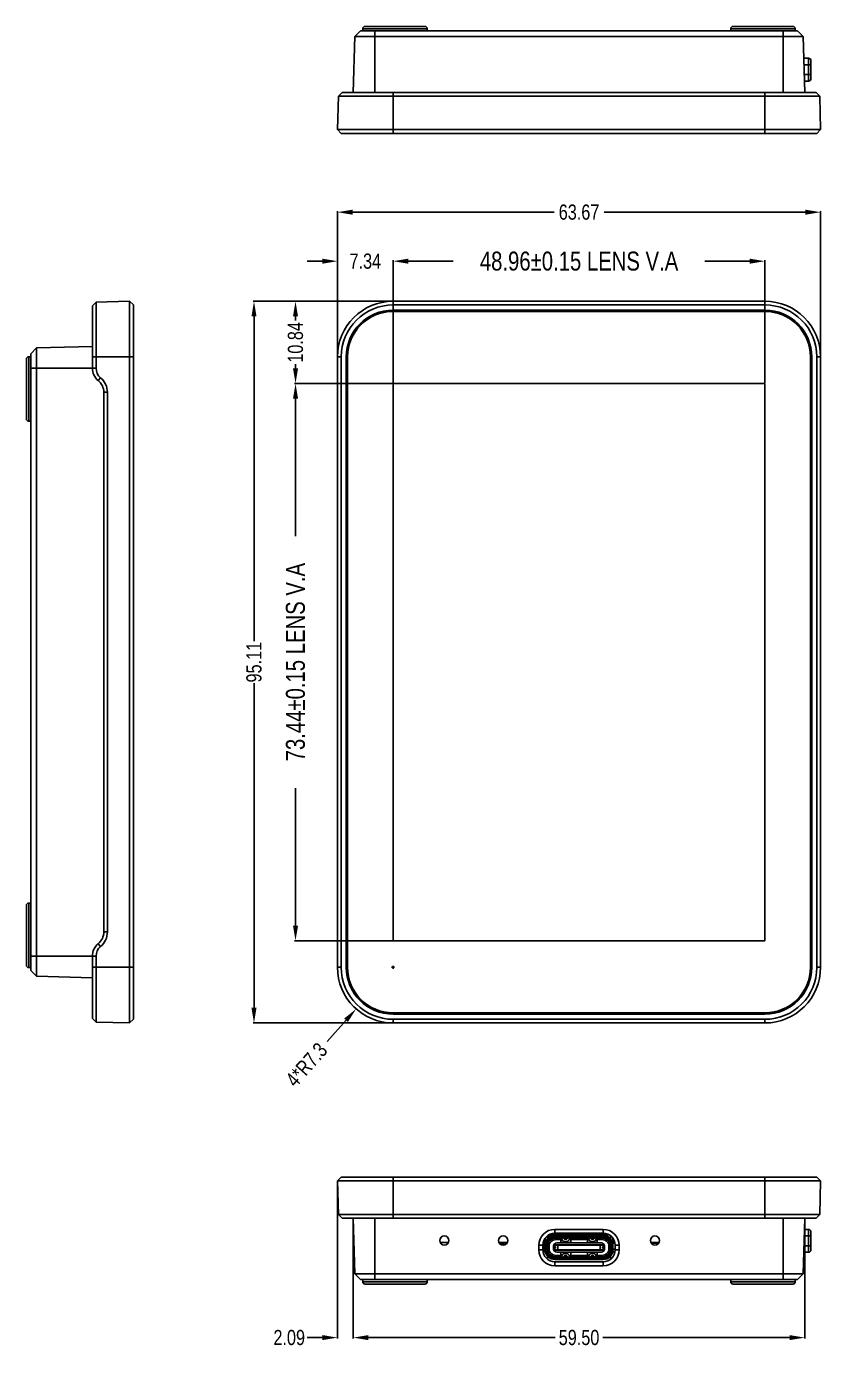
# Model space of a CAD drawing. Header units: inches. Extents: x -28 to 224, y -41 to 133.
# Drawn here: x -27.6 to 77.1, y -41.3 to 132.8 of the extents above; entities that cross this region are included whole.
import ezdxf

# ---------------------------------------------------------------- set-up
doc = ezdxf.new("R2010")
doc.units = ezdxf.units.IN
doc.header["$LTSCALE"] = 1.21
doc.header["$MEASUREMENT"] = 0
doc.header["$PDMODE"] = 3
doc.header["$PDSIZE"] = 0.3125
doc.layers.get('0').update_dxf_attribs({"linetype": 'CONTINUOUS'})
doc.layers.get('Defpoints').update_dxf_attribs({"linetype": 'CONTINUOUS'})
doc.layers.add('DIM', color=3, linetype='CONTINUOUS')
doc.styles.get("Standard").update_dxf_attribs({"font": 'txt', "width": 0.8})
doc.dimstyles.get("Standard").update_dxf_attribs({"dimtxt": 0.15625, "dimasz": 0.1875, "dimexe": 0.125, "dimexo": 0.0625, "dimgap": 0.09, "dimtad": 0, "dimtih": 1, "dimtoh": 1, "dimzin": 4, "dimdsep": 46, "dimtxsty": 'Standard', "dimblk": '_FILLED', "dimblk1": '_FILLED', "dimblk2": '_FILLED', "dimcen": 0.09, "dimazin": 1, "dimtp": 0.01, "dimtm": 0.01, "dimtfac": 1, "dimtofl": 0, "dimtmove": 0, "dimatfit": 3, "dimldrblk": '_FILLED', "dimfxl": 1, "dimtolj": 1, "dimtzin": 4, "dimarcsym": 0})

# ---------------------------------------------------------------- blocks, each defined once
blk = doc.blocks.new('_FILLED')
at = {"color": 0, "linetype": 'ByBlock'}
blk.add_solid([(0, 0), (-1, 0.167), (-1, -0.167)], dxfattribs=at)
blk = doc.blocks.new('*D2')
at = {"layer": 'Defpoints', "color": 0}
for p in [(69.76, 101.89), (20.8, 85.77), (69.76, 85.77)]:
    blk.add_point(p, dxfattribs=at)
at = {"layer": 'DIM', "color": 0, "lineweight": -2}
for p, q in [((20.8, 85.84), (20.8, 102.02)), ((22.8, 101.89), (28.69, 101.89)), ((67.76, 101.89), (61.87, 101.89)), ((69.76, 85.84), (69.76, 102.02))]:
    blk.add_line(p, q, dxfattribs=at)
at = {"layer": 'DIM', "color": 0, "lineweight": -2, "xscale": 2, "yscale": 2, "zscale": 2, "rotation": 180}
blk.add_blockref('_FILLED', (20.8, 101.89), dxfattribs=at)
at = {"layer": 'DIM', "color": 0, "lineweight": -2, "xscale": 2, "yscale": 2, "zscale": 2}
blk.add_blockref('_FILLED', (69.76, 101.89), dxfattribs=at)
at = {"layer": 'DIM', "color": 0, "insert": (45.28, 101.89), "char_height": 2.5, "attachment_point": 5}
blk.add_mtext('\\A1;48.96%%p0.15 LENS V.A', dxfattribs=at)
blk = doc.blocks.new('*D3')
at = {"layer": 'Defpoints', "color": 0}
for p in [(20.8, 85.77), (7.91, 12.33), (20.8, 12.33)]:
    blk.add_point(p, dxfattribs=at)
at = {"layer": 'DIM', "color": 0, "lineweight": -2}
for p, q in [((20.73, 85.77), (7.78, 85.77)), ((7.91, 83.77), (7.91, 65.64)), ((7.91, 14.33), (7.91, 32.46)), ((20.73, 12.33), (7.78, 12.33))]:
    blk.add_line(p, q, dxfattribs=at)
at = {"layer": 'DIM', "color": 0, "lineweight": -2, "xscale": 2, "yscale": 2, "zscale": 2}
for p, rotation in [((7.91, 85.77), 90), ((7.91, 12.33), 270)]:
    blk.add_blockref('_FILLED', p, dxfattribs=dict(at, rotation=rotation))
at = {"layer": 'DIM', "color": 0, "insert": (7.91, 49.05), "char_height": 2.5, "attachment_point": 5, "rotation": 90}
blk.add_mtext('\\A1;73.44%%p0.15 LENS V.A', dxfattribs=at)
blk = doc.blocks.new('*D4')
at = {"layer": 'Defpoints', "color": 0}
for p in [(77.11, 108.35), (13.44, 89.27), (77.11, 89.27)]:
    blk.add_point(p, dxfattribs=at)
at = {"layer": 'DIM', "color": 0, "lineweight": -2}
for p, q in [((13.44, 89.34), (13.44, 108.47)), ((15.44, 108.35), (41.99, 108.35)), ((75.11, 108.35), (48.57, 108.35)), ((77.11, 89.34), (77.11, 108.47))]:
    blk.add_line(p, q, dxfattribs=at)
at = {"layer": 'DIM', "color": 0, "lineweight": -2, "xscale": 2, "yscale": 2, "zscale": 2, "rotation": 180}
blk.add_blockref('_FILLED', (13.44, 108.35), dxfattribs=at)
at = {"layer": 'DIM', "color": 0, "lineweight": -2, "xscale": 2, "yscale": 2, "zscale": 2}
blk.add_blockref('_FILLED', (77.11, 108.35), dxfattribs=at)
at = {"layer": 'DIM', "color": 0, "insert": (45.28, 108.35), "char_height": 2, "attachment_point": 5}
blk.add_mtext('\\A1;63.67', dxfattribs=at)
blk = doc.blocks.new('*D5')
at = {"layer": 'Defpoints', "color": 0}
for p in [(20.8, 96.61), (2.44, 1.5), (20.8, 1.5)]:
    blk.add_point(p, dxfattribs=at)
at = {"layer": 'DIM', "color": 0, "lineweight": -2}
for p, q in [((20.73, 96.61), (2.31, 96.61)), ((2.44, 94.61), (2.44, 51.81)), ((2.44, 3.5), (2.44, 46.3)), ((20.73, 1.5), (2.31, 1.5))]:
    blk.add_line(p, q, dxfattribs=at)
at = {"layer": 'DIM', "color": 0, "lineweight": -2, "xscale": 2, "yscale": 2, "zscale": 2}
for p, rotation in [((2.44, 96.61), 90), ((2.44, 1.5), 270)]:
    blk.add_blockref('_FILLED', p, dxfattribs=dict(at, rotation=rotation))
at = {"layer": 'DIM', "color": 0, "insert": (2.44, 49.05), "char_height": 2, "attachment_point": 5, "rotation": 90}
blk.add_mtext('\\A1;95.11', dxfattribs=at)
blk = doc.blocks.new('*D6')
at = {"layer": 'Defpoints', "color": 0}
for p in [(13.44, 101.89), (13.44, 89.27), (20.78, 89.27)]:
    blk.add_point(p, dxfattribs=at)
at = {"layer": 'DIM', "color": 0, "lineweight": -2}
for p, q in [((11.44, 101.89), (9.44, 101.89)), ((13.44, 89.34), (13.44, 102.02)), ((20.78, 89.34), (20.78, 102.02)), ((22.78, 101.89), (24.78, 101.89))]:
    blk.add_line(p, q, dxfattribs=at)
at = {"layer": 'DIM', "color": 0, "lineweight": -2, "xscale": 2, "yscale": 2, "zscale": 2}
blk.add_blockref('_FILLED', (13.44, 101.89), dxfattribs=at)
at = {"layer": 'DIM', "color": 0, "lineweight": -2, "xscale": 2, "yscale": 2, "zscale": 2, "rotation": 180}
blk.add_blockref('_FILLED', (20.78, 101.89), dxfattribs=at)
at = {"layer": 'DIM', "color": 0, "insert": (17.11, 101.89), "char_height": 2, "attachment_point": 5}
blk.add_mtext('\\A1;7.34', dxfattribs=at)
blk = doc.blocks.new('*D7')
at = {"layer": 'Defpoints', "color": 0}
for p in [(7.91, 96.61), (11.52, 96.61), (14.08, 85.77)]:
    blk.add_point(p, dxfattribs=at)
at = {"layer": 'DIM', "color": 0, "lineweight": -2}
for p, q in [((11.46, 96.61), (7.78, 96.61)), ((7.91, 94.61), (7.91, 94.08)), ((7.91, 87.77), (7.91, 88.3)), ((14.01, 85.77), (7.78, 85.77))]:
    blk.add_line(p, q, dxfattribs=at)
at = {"layer": 'DIM', "color": 0, "lineweight": -2, "xscale": 2, "yscale": 2, "zscale": 2}
for p, rotation in [((7.91, 96.61), 90), ((7.91, 85.77), 270)]:
    blk.add_blockref('_FILLED', p, dxfattribs=dict(at, rotation=rotation))
at = {"layer": 'DIM', "color": 0, "insert": (7.91, 91.19), "char_height": 2, "attachment_point": 5, "rotation": 90}
blk.add_mtext('\\A1;10.84', dxfattribs=at)
blk = doc.blocks.new('*D8')
at = {"layer": 'Defpoints', "color": 0}
for p in [(20.78, 8.83), (15.9, 3.35)]:
    blk.add_point(p, dxfattribs=at)
at = {"layer": 'DIM', "color": 0, "lineweight": -2}
for p, q in [((20.58, 8.83), (20.97, 8.83)), ((20.78, 8.63), (20.78, 9.03)), ((12.07, -0.96), (14.57, 1.85))]:
    blk.add_line(p, q, dxfattribs=at)
at = {"layer": 'DIM', "color": 0, "lineweight": -2, "xscale": 2, "yscale": 2, "zscale": 2, "rotation": 48.3613037447365}
blk.add_blockref('_FILLED', (15.9, 3.35), dxfattribs=at)
at = {"layer": 'DIM', "color": 0, "insert": (9.35, -4.02), "char_height": 2, "attachment_point": 5, "rotation": 48.3613}
blk.add_mtext('\\A1;4*R7.3', dxfattribs=at)
blk = doc.blocks.new('*D18')
at = {"layer": 'Defpoints', "color": 0}
for p in [(15.53, -24.22), (75.03, -24.22), (75.03, -39.97)]:
    blk.add_point(p, dxfattribs=at)
at = {"layer": 'DIM', "color": 0, "lineweight": -2}
for p, q in [((15.53, -24.28), (15.53, -40.1)), ((75.03, -24.28), (75.03, -40.1)), ((17.53, -39.97), (42.12, -39.97)), ((73.03, -39.97), (48.43, -39.97))]:
    blk.add_line(p, q, dxfattribs=at)
at = {"layer": 'DIM', "color": 0, "lineweight": -2, "xscale": 2, "yscale": 2, "zscale": 2, "rotation": 180}
blk.add_blockref('_FILLED', (15.53, -39.97), dxfattribs=at)
at = {"layer": 'DIM', "color": 0, "lineweight": -2, "xscale": 2, "yscale": 2, "zscale": 2}
blk.add_blockref('_FILLED', (75.03, -39.97), dxfattribs=at)
at = {"layer": 'DIM', "color": 0, "insert": (45.28, -39.97), "char_height": 2, "attachment_point": 5}
blk.add_mtext('\\A1;59.50', dxfattribs=at)
blk = doc.blocks.new('*D22')
at = {"layer": 'Defpoints', "color": 0}
for p in [(13.44, -19.32), (15.53, -24.22), (13.44, -39.97)]:
    blk.add_point(p, dxfattribs=at)
at = {"layer": 'DIM', "color": 0, "lineweight": -2}
for p, q in [((13.44, -19.38), (13.44, -40.1)), ((15.53, -24.28), (15.53, -40.1)), ((11.44, -39.97), (9.44, -39.97)), ((17.53, -39.97), (19.53, -39.97))]:
    blk.add_line(p, q, dxfattribs=at)
at = {"layer": 'DIM', "color": 0, "lineweight": -2, "xscale": 2, "yscale": 2, "zscale": 2}
blk.add_blockref('_FILLED', (13.44, -39.97), dxfattribs=at)
at = {"layer": 'DIM', "color": 0, "lineweight": -2, "xscale": 2, "yscale": 2, "zscale": 2, "rotation": 180}
blk.add_blockref('_FILLED', (15.53, -39.97), dxfattribs=at)
at = {"layer": 'DIM', "color": 0, "insert": (7.08, -39.97), "char_height": 2, "attachment_point": 5}
blk.add_mtext('\\A1;2.09', dxfattribs=at)

msp = doc.modelspace()

# ---------------------------------------------------------------- linework, layer by layer
at = {"color": 7, "linetype": 'Continuous'}
for p, q in [((16.776, 132.233), (16.776, 132.533)), ((16.776, 132.533), (25.276, 132.533)), ((17.076, 132.833), (24.976, 132.833)), ((25.276, 132.233), (25.276, 132.533)), ((65.276, 132.533), (73.776, 132.533)), ((65.276, 132.233), (65.276, 132.533)), ((65.576, 132.833), (73.476, 132.833)), ((73.776, 132.233), (73.776, 132.533)), ((15.526, 124.133), (15.719, 131.483)), ((16.489, 132.233), (15.719, 131.483)), ((15.719, 131.483), (74.834, 131.483)), ((16.489, 132.233), (74.064, 132.233)), ((18.376, 132.233), (18.376, 124.133)), ((72.176, 124.133), (72.176, 132.233)), ((74.064, 132.233), (74.834, 131.483)), ((75.026, 124.133), (74.834, 131.483)), ((74.909, 128.633), (75.537, 128.633)), ((74.916, 128.333), (74.926, 128.333)), ((74.926, 127.952), (74.926, 128.333)), ((74.931, 127.783), (75.837, 127.783)), ((75.537, 128.633), (75.537, 125.633)), ((75.837, 128.333), (75.837, 125.933)), ((74.965, 126.483), (75.837, 126.483)), ((74.987, 125.633), (75.537, 125.633)), ((13.44, 119.233), (13.555, 123.659)), ((14.042, 124.133), (13.555, 123.659)), ((13.555, 123.659), (76.997, 123.659)), ((14.042, 124.133), (76.511, 124.133)), ((20.776, 118.733), (20.776, 124.133)), ((69.776, 118.733), (69.776, 124.133)), ((76.511, 124.133), (76.997, 123.659)), ((77.113, 119.233), (76.997, 123.659)), ((13.926, 118.733), (13.44, 119.233)), ((77.113, 119.233), (13.44, 119.233)), ((76.626, 118.733), (13.926, 118.733)), ((76.626, 118.733), (77.113, 119.233)), ((-18.855, 96.007), (-18.381, 96.494)), ((-18.855, 87.803), (-18.855, 96.007)), ((-18.381, 96.494), (-13.955, 96.61)), ((-18.381, 87.803), (-18.381, 96.494)), ((-13.955, 96.61), (-13.955, 1.496)), ((-13.455, 96.123), (-13.955, 96.61)), ((-13.455, 96.123), (-13.455, 1.983)), ((20.776, 96.123), (20.776, 96.61)), ((69.776, 96.61), (20.776, 96.61)), ((69.776, 96.123), (20.776, 96.123)), ((69.776, 96.123), (69.776, 96.61)), ((20.776, 95.423), (20.776, 95.447)), ((20.776, 95.447), (69.776, 95.447)), ((20.776, 95.423), (69.776, 95.423)), ((69.776, 95.273), (20.776, 95.273)), ((69.776, 95.423), (69.776, 95.447)), ((-26.206, 90.46), (-18.855, 90.653)), ((-27.555, 81.103), (-27.555, 89.003)), ((-27.255, 80.803), (-27.255, 89.303)), ((-26.955, 89.303), (-27.255, 89.303)), ((-26.955, 89.691), (-26.206, 90.46)), ((-26.955, 8.415), (-26.955, 89.691)), ((-26.206, 7.645), (-26.206, 90.46)), ((-18.855, 89.273), (-13.455, 89.273)), ((13.44, 89.273), (13.44, 8.833)), ((13.926, 89.273), (13.44, 89.273)), ((13.926, 89.273), (13.926, 8.833)), ((14.602, 8.833), (14.602, 89.273)), ((14.626, 89.273), (14.602, 89.273)), ((14.626, 8.833), (14.626, 89.273)), ((14.776, 89.273), (14.776, 8.833)), ((75.776, 8.833), (75.776, 89.273)), ((75.926, 89.273), (75.926, 8.833)), ((75.926, 89.273), (75.951, 89.273)), ((75.951, 89.273), (75.951, 8.833)), ((76.626, 8.833), (76.626, 89.273)), ((76.626, 89.273), (77.113, 89.273)), ((77.113, 8.833), (77.113, 89.273)), ((-26.955, 87.803), (-18.855, 87.803)), ((-18.855, 87.803), (-18.381, 87.803)), ((-18.081, 86.158), (-17.783, 86.533)), ((20.796, 12.333), (20.796, 85.773)), ((20.796, 85.773), (69.756, 85.773)), ((69.756, 85.773), (69.756, 12.333)), ((-17.355, 13.489), (-17.355, 84.616)), ((-17.355, 84.616), (-16.881, 84.616)), ((-16.881, 13.489), (-16.881, 84.616)), ((-26.955, 80.803), (-27.255, 80.803)), ((-27.555, 9.103), (-27.555, 17.003)), ((-27.255, 8.803), (-27.255, 17.303)), ((-26.955, 17.303), (-27.255, 17.303)), ((-17.355, 13.489), (-16.881, 13.489)), ((69.756, 12.333), (20.796, 12.333)), ((-18.081, 11.948), (-17.783, 11.573)), ((-26.955, 8.803), (-27.255, 8.803)), ((-26.955, 10.303), (-18.855, 10.303)), ((-18.855, 10.303), (-18.381, 10.303)), ((-18.855, 2.099), (-18.855, 10.303)), ((-18.855, 8.833), (-13.455, 8.833)), ((-18.381, 1.612), (-18.381, 10.303)), ((13.926, 8.833), (13.44, 8.833)), ((14.626, 8.833), (14.602, 8.833)), ((75.926, 8.833), (75.951, 8.833)), ((76.626, 8.833), (77.113, 8.833)), ((-26.955, 8.415), (-26.206, 7.645)), ((-18.855, 7.453), (-26.206, 7.645)), ((-18.855, 2.099), (-18.381, 1.612)), ((-13.455, 1.983), (-13.955, 1.496)), ((20.776, 2.833), (69.776, 2.833)), ((20.776, 2.683), (20.776, 2.658)), ((69.776, 2.683), (20.776, 2.683)), ((69.776, 2.658), (20.776, 2.658)), ((20.776, 1.983), (20.776, 1.496)), ((20.776, 1.983), (69.776, 1.983)), ((69.776, 2.683), (69.776, 2.658)), ((69.776, 1.983), (69.776, 1.496)), ((-13.955, 1.496), (-18.381, 1.612)), ((20.776, 1.496), (69.776, 1.496)), ((13.926, -18.82), (13.44, -19.32)), ((13.926, -18.82), (76.626, -18.82)), ((20.776, -24.22), (20.776, -18.82)), ((69.776, -24.22), (69.776, -18.82)), ((76.626, -18.82), (77.113, -19.32)), ((13.44, -19.32), (13.555, -23.746)), ((13.44, -19.32), (77.113, -19.32)), ((77.113, -19.32), (76.997, -23.746)), ((14.042, -24.22), (13.555, -23.746)), ((76.997, -23.746), (13.555, -23.746)), ((76.511, -24.22), (14.042, -24.22)), ((15.526, -24.22), (15.719, -31.57)), ((18.376, -32.32), (18.376, -24.22)), ((72.176, -32.32), (72.176, -24.22)), ((75.026, -24.22), (74.834, -31.57)), ((76.511, -24.22), (76.997, -23.746)), ((42.086, -25.71), (42.086, -26.21)), ((42.086, -25.71), (48.466, -25.71)), ((48.466, -25.71), (48.466, -26.21)), ((74.987, -25.72), (75.537, -25.72)), ((75.537, -25.72), (75.537, -28.72)), ((75.837, -26.02), (75.837, -28.42)), ((28.072, -27.42), (26.981, -27.42)), ((34.731, -27.42), (35.822, -27.42)), ((35.476, -27.553), (34.815, -27.553)), ((35.276, -27.42), (35.276, -27.52)), ((35.476, -27.553), (35.476, -27.42)), ((39.993, -27.803), (40.506, -27.79)), ((39.993, -28.403), (39.993, -27.803)), ((40.506, -28.39), (40.506, -27.79)), ((40.676, -27.077), (40.676, -28.57)), ((40.806, -28.39), (40.806, -26.864)), ((40.956, -28.39), (40.956, -27.79)), ((40.956, -27.79), (41.106, -27.79)), ((41.106, -26.551), (41.106, -26.967)), ((41.106, -26.62), (41.578, -26.62)), ((41.316, -26.77), (41.106, -26.77)), ((41.106, -28.39), (41.106, -27.79)), ((41.131, -26.85), (41.131, -26.938)), ((41.218, -26.85), (41.131, -26.85)), ((41.131, -28.24), (41.131, -27.578)), ((49.253, -26.42), (41.3, -26.42)), ((41.676, -26.49), (41.676, -26.578)), ((41.676, -26.49), (48.876, -26.49)), ((41.809, -26.85), (42.944, -26.85)), ((41.866, -26.42), (41.866, -26.49)), ((41.993, -27.682), (42.056, -27.745)), ((42.031, -28.02), (42.031, -27.77)), ((48.521, -27.77), (42.031, -27.77)), ((42.056, -27.77), (42.056, -27.745)), ((48.496, -27.745), (42.056, -27.745)), ((42.086, -26.21), (48.466, -26.21)), ((48.466, -26.51), (42.086, -26.51)), ((42.086, -26.66), (42.086, -26.81)), ((42.086, -26.66), (48.466, -26.66)), ((42.086, -26.81), (48.466, -26.81)), ((42.136, -26.49), (42.136, -26.42)), ((42.231, -27.05), (42.231, -26.85)), ((42.231, -27.05), (42.876, -27.05)), ((48.221, -27.495), (42.331, -27.495)), ((42.391, -27.77), (42.391, -27.745)), ((42.426, -27.77), (42.426, -27.764)), ((42.474, -28.42), (42.474, -27.77)), ((42.626, -27.764), (42.626, -27.77)), ((42.636, -26.49), (42.636, -26.42)), ((42.661, -27.77), (42.661, -27.745)), ((42.666, -26.42), (42.666, -26.49)), ((42.876, -27), (42.726, -26.85)), ((42.876, -27.495), (42.876, -27)), ((42.876, -27.45), (44.176, -27.45)), ((42.94, -26.84), (43.043, -27.072)), ((43.086, -26.42), (43.086, -26.49)), ((43.317, -26.951), (43.255, -26.81)), ((43.273, -26.85), (43.73, -26.85)), ((43.594, -27.01), (43.409, -27.01)), ((43.409, -27.31), (43.594, -27.31)), ((43.426, -26.42), (43.426, -26.49)), ((43.626, -26.42), (43.626, -26.49)), ((43.748, -26.81), (43.686, -26.951)), ((43.891, -27.77), (43.891, -27.745)), ((43.926, -26.42), (43.926, -26.49)), ((43.926, -27.77), (43.926, -27.764)), ((43.96, -27.072), (44.063, -26.84)), ((44.059, -26.85), (46.493, -26.85)), ((44.126, -26.42), (44.126, -26.49)), ((44.126, -27.764), (44.126, -27.77)), ((44.161, -27.77), (44.161, -27.745)), ((44.326, -26.85), (44.176, -27)), ((44.176, -27.495), (44.176, -27)), ((46.376, -27.05), (44.176, -27.05)), ((44.391, -27.77), (44.391, -27.745)), ((44.426, -26.42), (44.426, -26.49)), ((44.426, -26.85), (44.426, -26.81)), ((44.426, -27.77), (44.426, -27.764)), ((44.626, -26.42), (44.626, -26.49)), ((44.626, -27.764), (44.626, -27.77)), ((44.661, -27.77), (44.661, -27.745)), ((44.726, -26.81), (44.726, -26.85)), ((44.891, -27.77), (44.891, -27.745)), ((44.926, -27.757), (44.912, -27.745)), ((44.926, -26.42), (44.926, -26.49)), ((44.926, -27.77), (44.926, -27.757)), ((45.126, -26.42), (45.126, -26.49)), ((45.126, -27.757), (45.14, -27.745)), ((45.126, -27.757), (45.126, -27.77)), ((45.161, -27.77), (45.161, -27.745)), ((45.391, -27.77), (45.391, -27.745)), ((45.426, -27.757), (45.412, -27.745)), ((45.426, -26.42), (45.426, -26.49)), ((45.426, -27.77), (45.426, -27.757)), ((45.521, -26.66), (45.521, -26.81)), ((45.531, -26.81), (45.531, -26.66)), ((45.626, -26.42), (45.626, -26.49)), ((45.626, -27.757), (45.64, -27.745)), ((45.626, -27.757), (45.626, -27.77)), ((45.661, -27.77), (45.661, -27.745)), ((45.826, -26.85), (45.826, -26.81)), ((45.891, -27.77), (45.891, -27.745)), ((45.926, -26.42), (45.926, -26.49)), ((45.926, -27.77), (45.926, -27.764)), ((46.126, -26.42), (46.126, -26.49)), ((46.126, -26.81), (46.126, -26.85)), ((46.126, -27.764), (46.126, -27.77)), ((46.161, -27.77), (46.161, -27.745)), ((46.376, -27), (46.226, -26.85)), ((46.376, -27.495), (46.376, -27)), ((46.376, -27.45), (47.676, -27.45)), ((46.391, -27.77), (46.391, -27.745)), ((46.426, -26.42), (46.426, -26.49)), ((46.426, -27.77), (46.426, -27.764)), ((46.489, -26.84), (46.592, -27.072)), ((46.626, -26.42), (46.626, -26.49)), ((46.626, -27.764), (46.626, -27.77)), ((46.661, -27.77), (46.661, -27.745)), ((46.866, -26.951), (46.804, -26.81)), ((46.822, -26.85), (47.279, -26.85)), ((46.926, -26.42), (46.926, -26.49)), ((47.143, -27.01), (46.958, -27.01)), ((46.958, -27.31), (47.143, -27.31)), ((47.126, -26.42), (47.126, -26.49)), ((47.226, -26.42), (47.226, -26.49)), ((47.297, -26.81), (47.235, -26.951)), ((47.466, -26.42), (47.466, -26.49)), ((47.509, -27.072), (47.612, -26.84)), ((47.608, -26.85), (48.744, -26.85)), ((47.826, -26.85), (47.676, -27)), ((47.676, -27.495), (47.676, -27)), ((47.676, -27.05), (48.321, -27.05)), ((47.886, -26.42), (47.886, -26.49)), ((47.891, -27.77), (47.891, -27.745)), ((47.916, -26.49), (47.916, -26.42)), ((47.926, -27.77), (47.926, -27.764)), ((48.079, -27.77), (48.079, -28.42)), ((48.126, -27.764), (48.126, -27.77)), ((48.161, -27.77), (48.161, -27.745)), ((48.321, -26.85), (48.321, -27.05)), ((48.416, -26.49), (48.416, -26.42)), ((48.466, -26.66), (48.466, -26.81)), ((48.496, -27.745), (48.56, -27.682)), ((48.496, -27.77), (48.496, -27.745)), ((48.521, -27.77), (48.521, -28.02)), ((48.686, -26.42), (48.686, -26.49)), ((48.876, -26.49), (48.876, -26.578)), ((49.421, -26.85), (49.335, -26.85)), ((49.421, -26.938), (49.421, -26.85)), ((49.421, -26.87), (49.446, -26.87)), ((49.421, -28.24), (49.421, -27.578)), ((49.446, -26.551), (49.446, -26.967)), ((49.596, -27.79), (49.446, -27.79)), ((49.446, -27.79), (49.446, -28.39)), ((49.596, -27.79), (49.596, -28.39)), ((49.746, -26.864), (49.746, -28.39)), ((49.897, -27.12), (49.746, -27.12)), ((49.746, -27.22), (49.94, -27.22)), ((50.02, -27.503), (49.746, -27.503)), ((49.926, -27.187), (49.926, -27.22)), ((50.56, -27.803), (50.046, -27.79)), ((50.046, -27.79), (50.046, -28.39)), ((50.56, -27.803), (50.56, -28.403)), ((54.731, -27.42), (55.822, -27.42)), ((55.775, -27.503), (54.778, -27.503)), ((74.965, -26.57), (75.837, -26.57)), ((39.993, -28.403), (40.506, -28.39)), ((40.676, -28.42), (40.507, -28.42)), ((40.822, -28.57), (40.676, -28.57)), ((40.956, -28.39), (41.106, -28.39)), ((41.185, -28.57), (41.124, -28.57)), ((41.126, -28.57), (41.126, -28.585)), ((41.126, -29.233), (41.126, -29.644)), ((41.131, -27.95), (41.331, -27.95)), ((41.331, -28.24), (41.131, -28.24)), ((41.331, -28.24), (41.331, -27.95)), ((41.931, -28.295), (41.931, -27.895)), ((41.931, -28.02), (42.132, -28.02)), ((42.161, -28.17), (41.931, -28.17)), ((41.937, -28.17), (41.937, -28.02)), ((41.987, -28.02), (41.987, -28.17)), ((42.056, -28.445), (41.993, -28.508)), ((42.031, -28.42), (42.031, -28.17)), ((42.031, -28.42), (48.521, -28.42)), ((42.056, -28.445), (42.056, -28.42)), ((42.056, -28.445), (48.496, -28.445)), ((42.086, -29.52), (42.086, -29.37)), ((48.466, -29.37), (42.086, -29.37)), ((48.466, -29.52), (42.086, -29.52)), ((42.132, -28.17), (42.132, -28.02)), ((42.161, -28.02), (42.132, -28.02)), ((42.161, -28.17), (42.161, -28.02)), ((42.231, -29.34), (42.231, -29.14)), ((42.876, -29.14), (42.231, -29.14)), ((42.231, -29.34), (42.94, -29.34)), ((42.276, -29.37), (42.276, -29.34)), ((42.331, -28.695), (48.221, -28.695)), ((42.391, -28.42), (42.391, -28.445)), ((42.426, -28.426), (42.426, -28.42)), ((42.576, -29.34), (42.576, -29.37)), ((42.626, -28.42), (42.626, -28.426)), ((42.661, -28.445), (42.661, -28.42)), ((42.676, -29.34), (42.876, -29.14)), ((42.876, -28.695), (42.876, -29.14)), ((43.043, -29.108), (42.94, -29.34)), ((43.255, -29.37), (43.317, -29.229)), ((43.268, -29.34), (43.735, -29.34)), ((43.409, -28.87), (43.594, -28.87)), ((43.594, -29.17), (43.409, -29.17)), ((43.679, -29.34), (43.704, -29.37)), ((43.686, -29.229), (43.748, -29.37)), ((43.891, -28.445), (43.891, -28.42)), ((43.926, -28.426), (43.926, -28.42)), ((44.063, -29.34), (43.96, -29.108)), ((44.063, -29.34), (46.491, -29.34)), ((44.066, -29.34), (44.066, -29.345)), ((44.126, -28.42), (44.126, -28.426)), ((44.161, -28.42), (44.161, -28.445)), ((44.176, -28.695), (44.176, -29.14)), ((44.176, -29.14), (46.376, -29.14)), ((44.176, -29.14), (44.376, -29.34)), ((44.391, -28.445), (44.391, -28.42)), ((44.426, -28.426), (44.426, -28.42)), ((44.626, -28.42), (44.626, -28.426)), ((44.661, -28.445), (44.661, -28.42)), ((44.891, -28.42), (44.891, -28.445)), ((44.912, -28.445), (44.926, -28.433)), ((44.926, -28.433), (44.926, -28.42)), ((45.126, -28.42), (45.126, -28.433)), ((45.14, -28.445), (45.126, -28.433)), ((45.161, -28.445), (45.161, -28.42)), ((45.391, -28.445), (45.391, -28.42)), ((45.412, -28.445), (45.426, -28.433)), ((45.426, -28.433), (45.426, -28.42)), ((45.626, -28.42), (45.626, -28.433)), ((45.64, -28.445), (45.626, -28.433)), ((45.661, -28.42), (45.661, -28.445)), ((45.891, -28.445), (45.891, -28.42)), ((45.926, -28.426), (45.926, -28.42)), ((46.126, -28.42), (46.126, -28.426)), ((46.161, -28.445), (46.161, -28.42)), ((46.176, -29.34), (46.376, -29.14)), ((46.376, -28.695), (46.376, -29.14)), ((46.391, -28.42), (46.391, -28.445)), ((46.426, -28.426), (46.426, -28.42)), ((46.486, -29.346), (46.486, -29.34)), ((46.594, -29.108), (46.491, -29.34)), ((46.626, -28.42), (46.626, -28.426)), ((46.661, -28.445), (46.661, -28.42)), ((46.806, -29.37), (46.868, -29.229)), ((46.819, -29.34), (47.286, -29.34)), ((46.848, -29.37), (46.874, -29.34)), ((47.145, -28.87), (46.96, -28.87)), ((46.96, -29.17), (47.145, -29.17)), ((47.237, -29.229), (47.299, -29.37)), ((47.614, -29.34), (47.511, -29.108)), ((47.614, -29.34), (48.321, -29.34)), ((47.676, -28.695), (47.676, -29.14)), ((48.321, -29.14), (47.676, -29.14)), ((47.676, -29.14), (47.876, -29.34)), ((47.891, -28.445), (47.891, -28.42)), ((47.926, -28.426), (47.926, -28.42)), ((47.976, -29.37), (47.976, -29.34)), ((48.126, -28.42), (48.126, -28.426)), ((48.161, -28.42), (48.161, -28.445)), ((48.276, -29.34), (48.276, -29.37)), ((48.321, -29.14), (48.321, -29.34)), ((48.421, -28.02), (48.392, -28.02)), ((48.392, -28.17), (48.392, -28.02)), ((48.392, -28.17), (48.421, -28.17)), ((48.421, -28.02), (48.621, -28.02)), ((48.421, -28.02), (48.421, -28.17)), ((48.621, -28.17), (48.421, -28.17)), ((48.466, -29.52), (48.466, -29.37)), ((48.496, -28.445), (48.496, -28.42)), ((48.496, -28.445), (48.56, -28.508)), ((48.521, -28.17), (48.521, -28.42)), ((48.566, -28.17), (48.566, -28.02)), ((48.616, -28.02), (48.616, -28.17)), ((48.621, -28.295), (48.621, -27.895)), ((49.221, -27.95), (49.421, -27.95)), ((49.221, -27.95), (49.221, -28.24)), ((49.421, -28.24), (49.221, -28.24)), ((49.416, -28.62), (49.353, -28.62)), ((49.414, -28.32), (49.446, -28.32)), ((49.426, -29.233), (49.426, -29.644)), ((49.596, -28.39), (49.446, -28.39)), ((50.029, -28.62), (49.725, -28.62)), ((49.746, -28.32), (50.046, -28.32)), ((50.56, -28.403), (50.046, -28.39)), ((74.909, -28.72), (75.537, -28.72)), ((74.931, -27.87), (75.837, -27.87)), ((48.466, -29.67), (42.086, -29.67)), ((48.466, -29.97), (42.086, -29.97)), ((42.086, -30.497), (42.086, -29.97)), ((48.466, -30.497), (42.086, -30.497)), ((48.466, -30.497), (48.466, -29.97)), ((16.489, -32.32), (15.719, -31.57)), ((74.834, -31.57), (15.719, -31.57)), ((74.064, -32.32), (16.489, -32.32)), ((16.776, -32.32), (16.776, -32.62)), ((25.276, -32.62), (16.776, -32.62)), ((24.976, -32.92), (17.076, -32.92)), ((25.276, -32.32), (25.276, -32.62)), ((65.276, -32.32), (65.276, -32.62)), ((73.776, -32.62), (65.276, -32.62)), ((73.476, -32.92), (65.576, -32.92)), ((73.776, -32.32), (73.776, -32.62)), ((74.064, -32.32), (74.834, -31.57))]:
    msp.add_line(p, q, dxfattribs=at)
for centre in [(27.526, -27.17), (35.276, -27.17), (55.276, -27.17)]:
    msp.add_circle(centre, 0.6, dxfattribs=at)
for centre, radius, start, end in [((17.076, 132.533), 0.3, 90, 180), ((24.976, 132.533), 0.3, 0, 90), ((65.576, 132.533), 0.3, 90, 180), ((73.476, 132.533), 0.3, 0, 90), ((75.537, 128.333), 0.3, 0, 90), ((75.537, 125.933), 0.3, 270, 0), ((20.776, 89.273), 7.337, 90, 180), ((20.776, 89.273), 6.85, 90, 180), ((69.776, 89.273), 7.337, 0, 90), ((69.776, 89.273), 6.85, 0, 90), ((20.776, 89.273), 6.174, 90, 180), ((20.776, 89.273), 6.15, 90, 180), ((20.776, 89.273), 6, 90, 180), ((69.776, 89.273), 6.174, 0, 90), ((69.776, 89.273), 6.15, 0, 90), ((69.776, 89.273), 6, 0, 90), ((-27.255, 89.003), 0.3, 90, 180), ((-16.72, 87.803), 2.135, 180, 230.41345), ((-16.733, 87.803), 1.648, 180, 230.41345), ((-19.355, 84.616), 2, 0, 50.41345), ((-19.368, 84.616), 2.487, 0, 50.41345), ((-27.255, 81.103), 0.3, 180, 270), ((-27.255, 17.003), 0.3, 90, 180), ((-19.355, 13.489), 2, 309.58655, 0), ((-19.368, 13.489), 2.487, 309.58655, 0), ((-16.72, 10.303), 2.135, 129.58655, 180), ((-16.733, 10.303), 1.648, 129.58655, 180), ((-27.255, 9.103), 0.3, 180, 270), ((20.776, 8.833), 7.337, 180, 270), ((20.776, 8.833), 6.85, 180, 270), ((20.776, 8.833), 6.174, 180, 270), ((20.776, 8.833), 6.15, 180, 270), ((20.776, 8.833), 6, 180, 270), ((69.776, 8.833), 7.337, 270, 0), ((69.776, 8.833), 6.85, 270, 0), ((69.776, 8.833), 6.174, 270, 0), ((69.776, 8.833), 6.15, 270, 0), ((69.776, 8.833), 6, 270, 0), ((42.086, -27.803), 2.093, 90, 180), ((48.466, -27.803), 2.093, 0, 90), ((75.537, -26.02), 0.3, 0, 90), ((42.086, -27.79), 1.58, 90, 180), ((42.086, -27.79), 1.28, 90, 180), ((42.086, -27.79), 1.13, 90, 180), ((42.086, -27.79), 0.98, 90, 180), ((42.231, -27.95), 1.1, 90, 180), ((42.231, -27.95), 0.9, 89.99994, 180.00004), ((42.331, -27.895), 0.4, 90, 180), ((42.894, -26.86), 0.05, 23.96249, 90), ((43.409, -26.91), 0.4, 203.96249, 270), ((43.409, -26.91), 0.1, 203.96249, 270), ((43.594, -26.91), 0.1, 270, 336.03751), ((43.594, -26.91), 0.4, 270, 336.03751), ((44.109, -26.86), 0.05, 90, 156.03751), ((46.443, -26.86), 0.05, 23.96249, 90), ((46.958, -26.91), 0.4, 203.96249, 270), ((46.958, -26.91), 0.1, 203.96249, 270), ((47.143, -26.91), 0.1, 270, 336.03751), ((47.143, -26.91), 0.4, 270, 336.03751), ((47.658, -26.86), 0.05, 103.20529, 156.03751), ((48.221, -27.895), 0.4, 0, 90), ((48.321, -27.95), 1.1, 0, 90), ((48.321, -27.95), 0.9, 359.99996, 90.00004), ((48.466, -27.79), 1.58, 0, 90), ((48.466, -27.79), 1.28, 0, 90), ((48.466, -27.79), 1.13, 0, 90), ((48.466, -27.79), 0.98, 0, 90), ((42.086, -28.403), 2.093, 180, 270), ((42.086, -28.39), 1.58, 180, 270), ((42.086, -28.39), 1.28, 180, 270), ((42.086, -28.39), 1.13, 180, 270), ((42.086, -28.39), 0.98, 180, 270), ((42.231, -28.24), 1.1, 180, 270), ((42.231, -28.24), 0.9, 179.99996, 270.00004), ((42.331, -28.295), 0.4, 180, 270), ((42.894, -29.32), 0.05, 270, 336.03751), ((43.409, -29.27), 0.4, 90, 156.03751), ((43.409, -29.27), 0.1, 90, 156.03751), ((43.594, -29.27), 0.4, 23.96249, 90), ((43.594, -29.27), 0.1, 23.96249, 90), ((44.109, -29.32), 0.05, 203.96249, 270), ((44.167, -29.22), 0.15, 233.4852, 270.0023), ((46.386, -29.22), 0.15, 269.97527, 306.51371), ((46.445, -29.32), 0.05, 270, 336.03751), ((46.96, -29.27), 0.4, 90, 156.03751), ((46.96, -29.27), 0.1, 90, 156.03751), ((47.145, -29.27), 0.4, 23.96249, 90), ((47.145, -29.27), 0.1, 23.96249, 90), ((47.66, -29.32), 0.05, 203.96249, 270), ((48.221, -28.295), 0.4, 270, 360), ((48.321, -28.24), 1.1, 270, 0), ((48.321, -28.24), 0.9, 269.99994, 0.00004), ((48.466, -28.39), 1.58, 270, 0), ((48.466, -28.39), 1.28, 270, 0), ((48.466, -28.39), 1.13, 270, 0), ((48.466, -28.39), 0.98, 270, 0), ((48.466, -28.403), 2.093, 270, 0), ((75.537, -28.42), 0.3, 270, 0), ((17.076, -32.62), 0.3, 180, 270), ((24.976, -32.62), 0.3, 270, 0), ((65.576, -32.62), 0.3, 180, 270), ((73.476, -32.62), 0.3, 270, 0)]:
    msp.add_arc(centre, radius, start, end, dxfattribs=at)
for centre, start_param, end_param in [((43.909, -28.175), -3.1415927, -2.7621849), ((44.144, -28.175), -3.5210004, -3.1415927), ((46.409, -28.175), -3.1415927, -2.7621849), ((46.644, -28.175), -3.5210004, -3.1415927)]:
    msp.add_ellipse(centre, major_axis=(0, 0.27), ratio=0.1750005, start_param=start_param, end_param=end_param, dxfattribs=at)
for points, knots in [([(42.426, -27.764), (42.425, -27.761), (42.423, -27.756), (42.418, -27.749), (42.412, -27.745), (42.409, -27.745)], [0, 0, 0, 0, 0.3477114, 0.6235518, 1, 1, 1, 1]), ([(42.626, -27.764), (42.628, -27.761), (42.63, -27.756), (42.635, -27.749), (42.641, -27.745), (42.644, -27.745)], [0, 0, 0, 0, 0.347757, 0.6235563, 1, 1, 1, 1]), ([(43.926, -27.764), (43.925, -27.761), (43.923, -27.756), (43.918, -27.749), (43.912, -27.745), (43.909, -27.745)], [0, 0, 0, 0, 0.3477871, 0.6235691, 1, 1, 1, 1]), ([(44.144, -27.745), (44.141, -27.745), (44.135, -27.749), (44.13, -27.756), (44.128, -27.761), (44.126, -27.764)], [0, 0, 0, 0, 0.3764309, 0.6522129, 1, 1, 1, 1]), ([(44.426, -27.764), (44.425, -27.761), (44.423, -27.756), (44.418, -27.749), (44.412, -27.745), (44.409, -27.745)], [0, 0, 0, 0, 0.3477119, 0.6235517, 1, 1, 1, 1]), ([(44.626, -27.764), (44.628, -27.761), (44.63, -27.756), (44.635, -27.749), (44.641, -27.745), (44.644, -27.745)], [0, 0, 0, 0, 0.3477567, 0.623556, 1, 1, 1, 1]), ([(45.926, -27.764), (45.925, -27.761), (45.923, -27.756), (45.918, -27.749), (45.912, -27.745), (45.909, -27.745)], [0, 0, 0, 0, 0.3477118, 0.6235517, 1, 1, 1, 1]), ([(46.126, -27.764), (46.128, -27.761), (46.13, -27.756), (46.135, -27.749), (46.141, -27.745), (46.144, -27.745)], [0, 0, 0, 0, 0.3477568, 0.6235561, 1, 1, 1, 1]), ([(46.426, -27.764), (46.425, -27.761), (46.423, -27.756), (46.418, -27.749), (46.412, -27.745), (46.409, -27.745)], [0, 0, 0, 0, 0.3477871, 0.6235691, 1, 1, 1, 1]), ([(46.644, -27.745), (46.641, -27.745), (46.635, -27.749), (46.63, -27.756), (46.628, -27.761), (46.626, -27.764)], [0, 0, 0, 0, 0.3764309, 0.6522129, 1, 1, 1, 1]), ([(47.926, -27.764), (47.925, -27.761), (47.923, -27.756), (47.918, -27.749), (47.912, -27.745), (47.909, -27.745)], [0, 0, 0, 0, 0.347712, 0.623552, 1, 1, 1, 1]), ([(48.126, -27.764), (48.128, -27.761), (48.13, -27.756), (48.135, -27.749), (48.141, -27.745), (48.144, -27.745)], [0, 0, 0, 0, 0.3477563, 0.6235561, 1, 1, 1, 1]), ([(42.426, -28.426), (42.425, -28.429), (42.423, -28.434), (42.418, -28.441), (42.412, -28.445), (42.409, -28.445)], [0, 0, 0, 0, 0.3477977, 0.6235753, 1, 1, 1, 1]), ([(42.626, -28.426), (42.628, -28.429), (42.63, -28.434), (42.635, -28.441), (42.641, -28.445), (42.644, -28.445)], [0, 0, 0, 0, 0.3477535, 0.6235714, 1, 1, 1, 1]), ([(44.409, -28.445), (44.412, -28.445), (44.418, -28.441), (44.423, -28.434), (44.425, -28.429), (44.426, -28.426)], [0, 0, 0, 0, 0.3764359, 0.6522665, 1, 1, 1, 1]), ([(44.644, -28.445), (44.641, -28.445), (44.635, -28.441), (44.63, -28.434), (44.628, -28.429), (44.626, -28.426)], [0, 0, 0, 0, 0.3764312, 0.6522212, 1, 1, 1, 1]), ([(45.909, -28.445), (45.912, -28.445), (45.918, -28.441), (45.923, -28.434), (45.925, -28.429), (45.926, -28.426)], [0, 0, 0, 0, 0.3764358, 0.6522665, 1, 1, 1, 1]), ([(46.144, -28.445), (46.141, -28.445), (46.135, -28.441), (46.13, -28.434), (46.128, -28.429), (46.126, -28.426)], [0, 0, 0, 0, 0.3764312, 0.6522212, 1, 1, 1, 1]), ([(47.926, -28.426), (47.925, -28.429), (47.923, -28.434), (47.918, -28.441), (47.912, -28.445), (47.909, -28.445)], [0, 0, 0, 0, 0.3477977, 0.6235754, 1, 1, 1, 1]), ([(48.126, -28.426), (48.128, -28.429), (48.13, -28.434), (48.135, -28.441), (48.141, -28.445), (48.144, -28.445)], [0, 0, 0, 0, 0.3477535, 0.6235714, 1, 1, 1, 1])]:
    msp.add_open_spline(points, degree=3, knots=knots, dxfattribs=at)

# ---------------------------------------------------------------- dimensions: what is measured, and where the dimension line sits
at = {"layer": 'DIM'}
for base, p1, p2, override, picture, middle in [((77.113, 108.345), (13.44, 89.273), (77.113, 89.273), {"dimtxt": 2, "dimasz": 2, "dimtih": 0, "dimtoh": 0, "dimzin": 0, "dimcen": 0.198, "dimadec": 0, "dimazin": 0, "dimtp": 0, "dimtm": 0, "dimtdec": 4, "dimtzin": 0}, '*D4', (45.276, 108.345)), ((69.756, 101.89), (20.796, 85.773), (69.756, 85.773), {"dimtxt": 2.5, "dimasz": 2, "dimgap": 0.09, "dimtih": 0, "dimtoh": 0, "dimzin": 0, "dimpost": ' LENS V.A', "dimcen": 0.198, "dimadec": 0, "dimazin": 0, "dimtol": 1, "dimlim": 0, "dimtp": 0.15, "dimtm": 0.15, "dimtdec": 2, "dimtzin": 0}, '*D2', (45.276, 101.89)), ((13.44, 101.89), (20.776, 89.273), (13.44, 89.273), {"dimtxt": 2, "dimasz": 2, "dimtih": 0, "dimtoh": 0, "dimzin": 0, "dimcen": 0.198, "dimadec": 0, "dimazin": 0, "dimtp": 0, "dimtm": 0, "dimtdec": 4, "dimtzin": 0}, '*D6', (17.108, 101.89)), ((13.44, -39.971), (15.526, -24.22), (13.44, -19.32), {"dimtxt": 2, "dimasz": 2, "dimtih": 0, "dimtoh": 0, "dimzin": 0, "dimcen": 0.198, "dimadec": 0, "dimazin": 0, "dimtp": 0, "dimtm": 0, "dimtdec": 4, "dimtzin": 0}, '*D22', (7.083, -39.971)), ((75.026, -39.971), (15.526, -24.22), (75.026, -24.22), {"dimtxt": 2, "dimasz": 2, "dimtih": 0, "dimtoh": 0, "dimzin": 0, "dimcen": 0.198, "dimadec": 0, "dimazin": 0, "dimtp": 0, "dimtm": 0, "dimtdec": 4, "dimtzin": 0}, '*D18', (45.276, -39.971))]:
    dim = msp.add_linear_dim(base=base, p1=p1, p2=p2, dimstyle='Standard', override=override, dxfattribs=at)
    dim.commit()
    dim.dimension.update_dxf_attribs({"geometry": picture, "text_midpoint": middle})
for base, p1, p2, override, picture, middle in [((2.438, 1.496), (20.796, 96.61), (20.796, 1.496), {"dimtxt": 2, "dimasz": 2, "dimtih": 0, "dimtoh": 0, "dimzin": 0, "dimcen": 0.198, "dimadec": 0, "dimazin": 0, "dimtp": 0, "dimtm": 0, "dimtdec": 4, "dimtzin": 0}, '*D5', (2.438, 49.053)), ((7.909, 96.61), (14.076, 85.773), (11.523, 96.61), {"dimtxt": 2, "dimasz": 2, "dimtih": 0, "dimtoh": 0, "dimzin": 0, "dimcen": 0.198, "dimadec": 0, "dimazin": 0, "dimtp": 0, "dimtm": 0, "dimtdec": 4, "dimtzin": 0}, '*D7', (7.909, 91.191)), ((7.909, 12.333), (20.796, 85.773), (20.796, 12.333), {"dimtxt": 2.5, "dimasz": 2, "dimtih": 0, "dimtoh": 0, "dimzin": 0, "dimpost": ' LENS V.A', "dimblk": '_FILLED', "dimcen": 0.198, "dimadec": 0, "dimazin": 0, "dimtol": 1, "dimtp": 0.15, "dimtm": 0.15, "dimtzin": 0}, '*D3', (7.909, 49.053))]:
    dim = msp.add_linear_dim(base=base, p1=p1, p2=p2, angle=90, dimstyle='Standard', override=override, dxfattribs=at)
    dim.commit()
    dim.dimension.update_dxf_attribs({"geometry": picture, "text_midpoint": middle})
dim = msp.add_radius_dim(center=(20.776, 8.833), mpoint=(15.902, 3.35), dimstyle='Standard', override={"dimtxt": 2, "dimasz": 2, "dimtih": 0, "dimtoh": 0, "dimdec": 1, "dimzin": 0, "dimpost": '4*R<>', "dimcen": 0.198, "dimadec": 0, "dimazin": 0, "dimtp": 0, "dimtm": 0, "dimtdec": 4, "dimtzin": 0}, dxfattribs=at)
dim.commit()
dim.dimension.update_dxf_attribs({"geometry": '*D8', "text_midpoint": (9.352, -4.017), "dimtype": 164})

doc.saveas('drawing.dxf')
